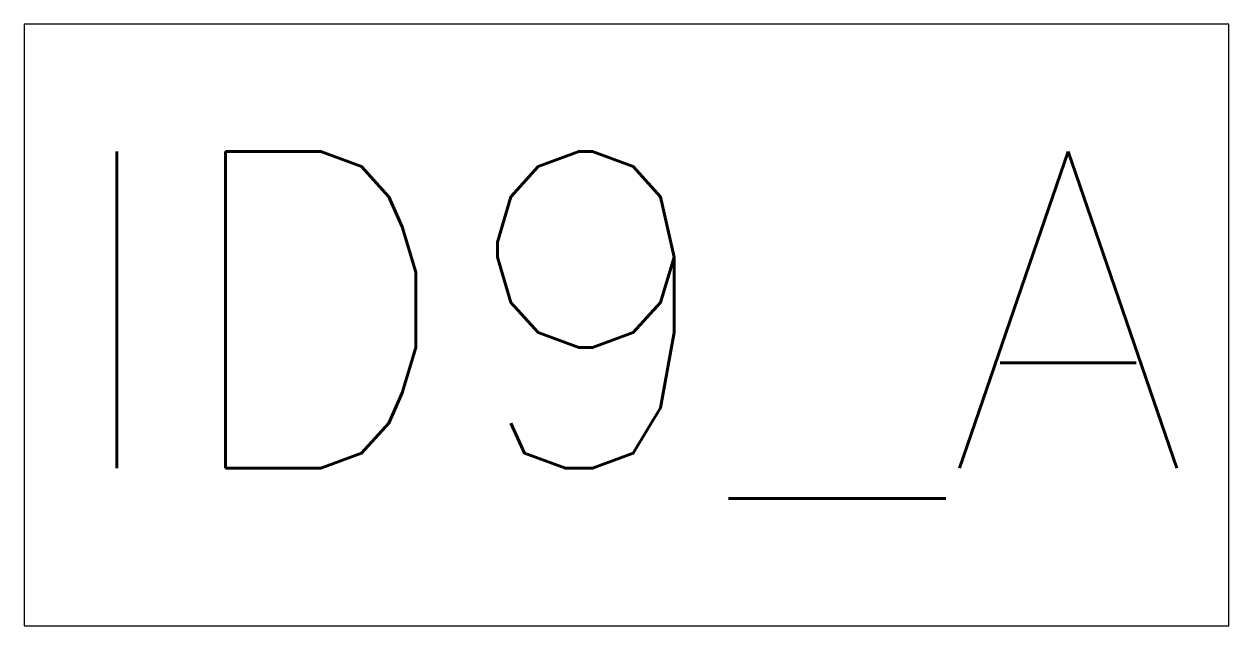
# Model space of a CAD drawing. Header units: millimetres. Extents: x 0.671 to 1.431, y -0.363 to 0.017.
import ezdxf
from ezdxf.enums import TextEntityAlignment as Align

# ---------------------------------------------------------------- set-up
doc = ezdxf.new("R2010")
doc.units = ezdxf.units.MM
doc.header["$LTSCALE"] = 10
doc.styles.add('r80', font='romans.shx')

msp = doc.modelspace()

# ---------------------------------------------------------------- linework, layer by layer
msp.add_lwpolyline([(1.43098, -0.36314), (1.43098, 0.01686), (0.67098, 0.01686), (0.67098, -0.36314)], close=True)

# ---------------------------------------------------------------- texts
at = {"color": 3, "style": 'r80'}
msp.add_attdef('ID9_A', text='', height=0.2, dxfattribs=at).set_placement((1.05098, -0.17314), align=Align.MIDDLE)

doc.saveas('drawing.dxf')
